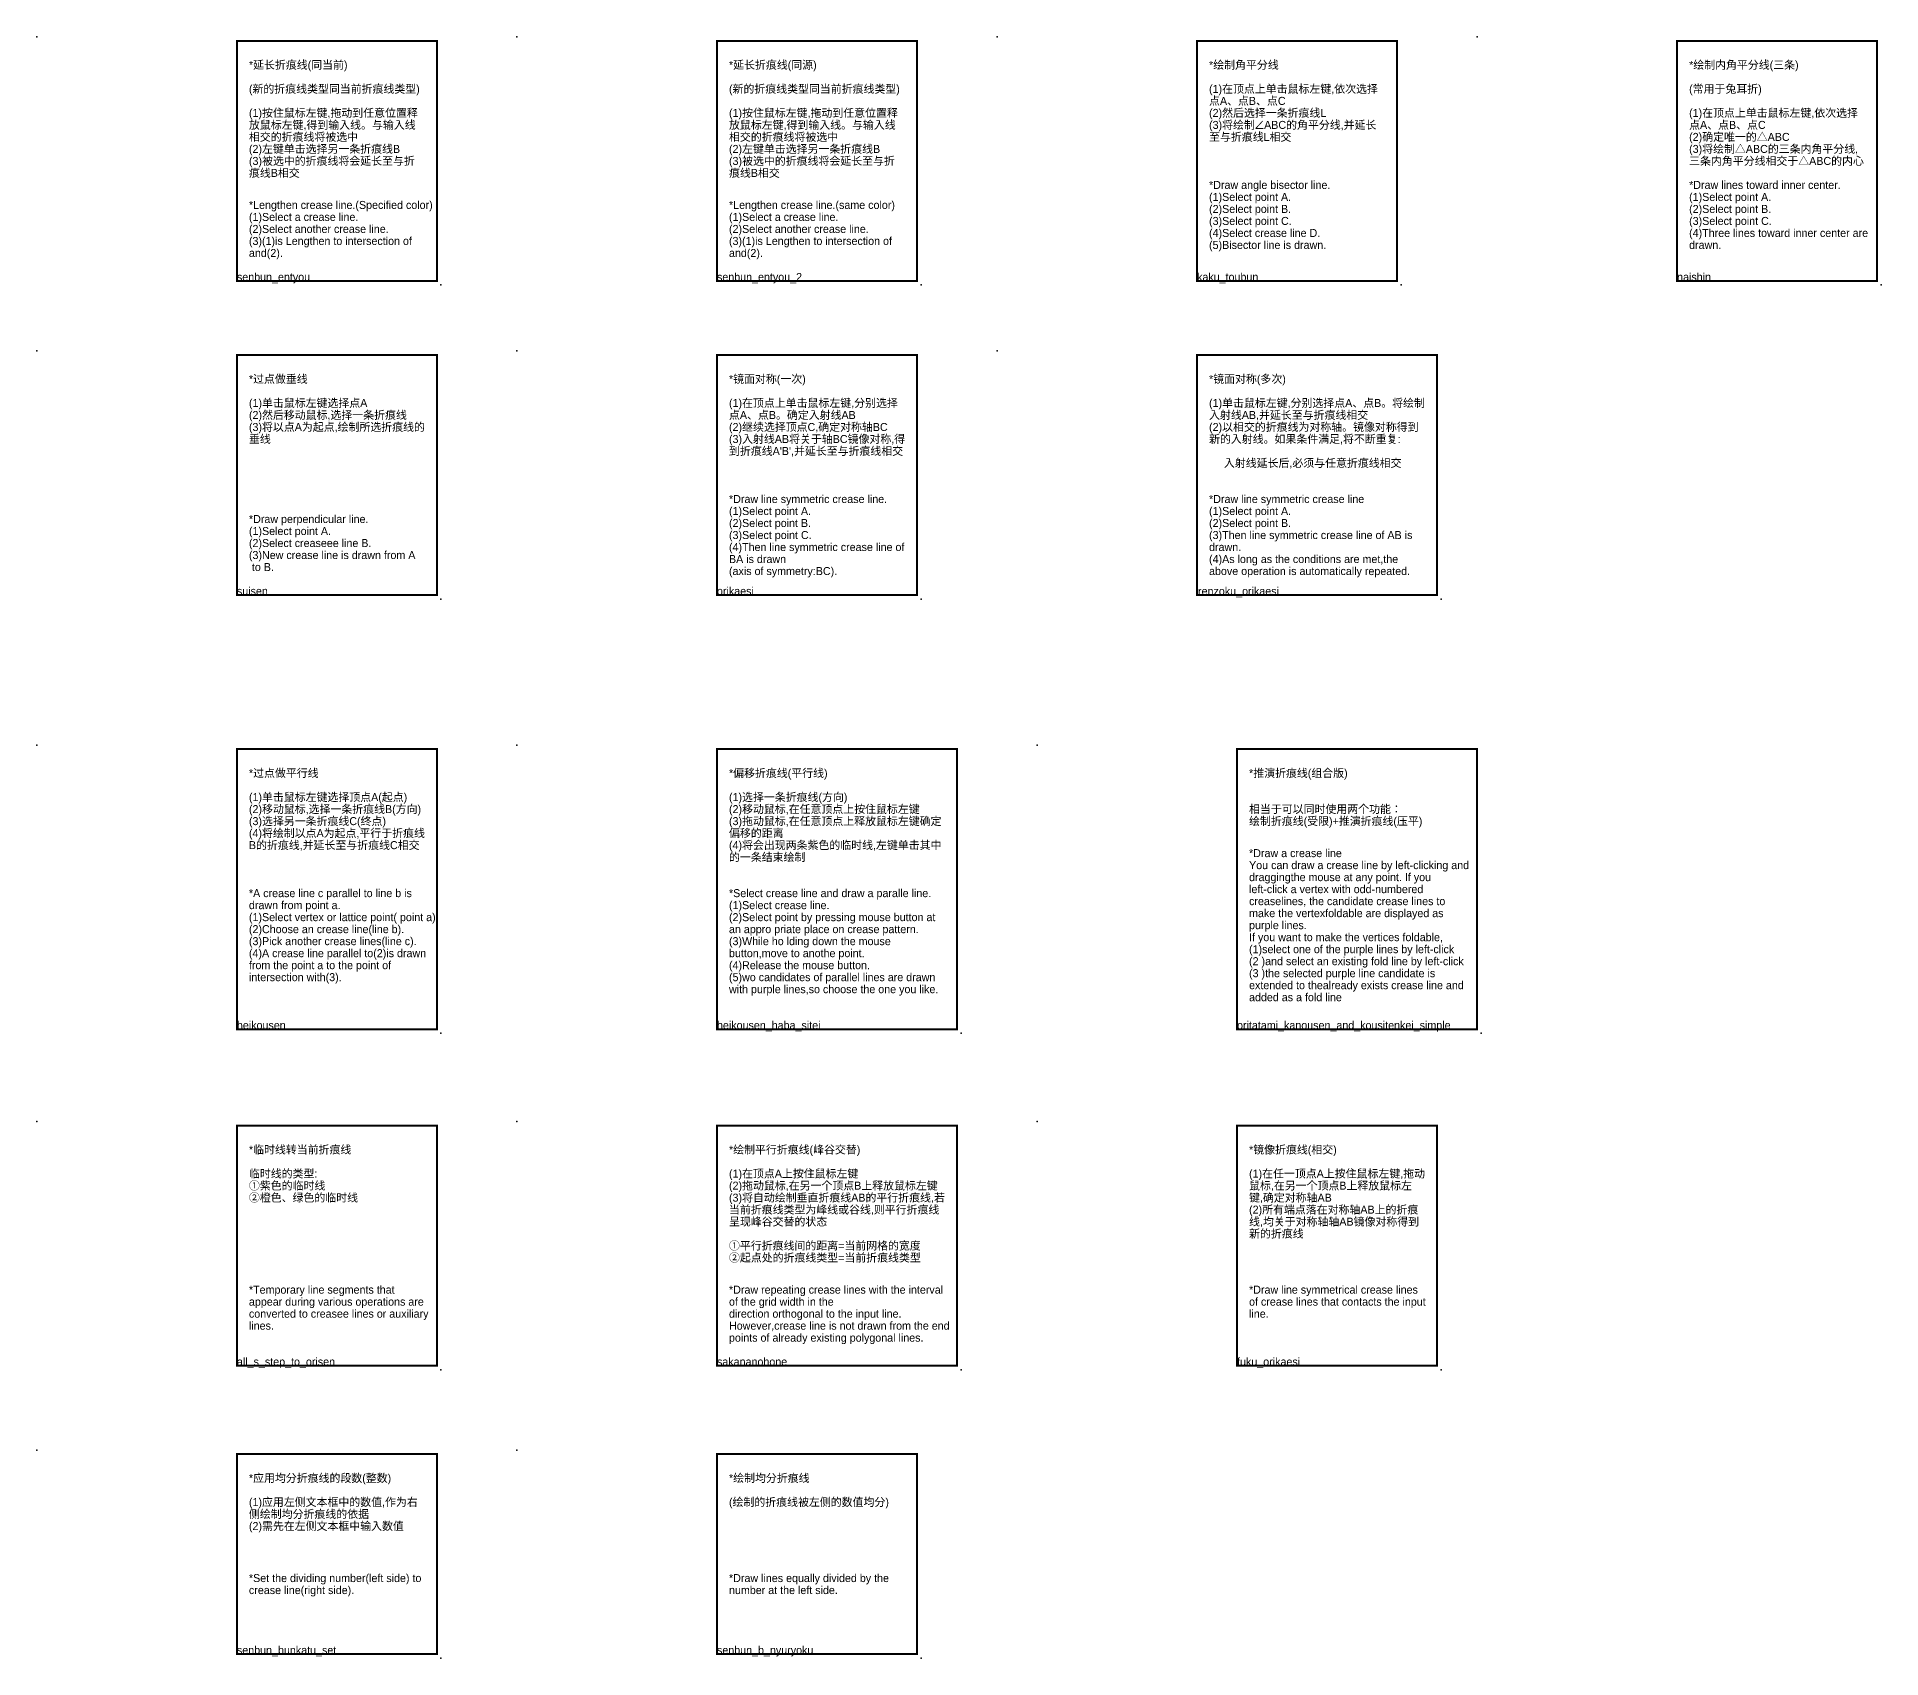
# Model space of a CAD drawing. Header units: millimetres. Extents: x -1842 to 3667, y -2745 to 2263.
# Drawn here: x -458.9 to 2.1, y -2508.6 to -2103.4 of the extents above; entities that cross this region are included whole.
import ezdxf

# ---------------------------------------------------------------- set-up
doc = ezdxf.new("R2010")
doc.units = ezdxf.units.MM
doc.header["$LTSCALE"] = 1000
doc.layers.add('1-中文', color=7, linetype='Continuous', lineweight=25)
doc.layers.add('2-英文', color=250, linetype='Continuous', lineweight=25)
doc.layers.add('3-图名', color=6, linetype='Continuous', plot=False, transparency=0.5)
doc.layers.add('4-图框', color=7, linetype='Continuous', true_color=0x81cde4)
doc.styles.add('kucha制图', font='')
doc.styles.get('kucha制图').set_extended_font_data('思源黑体 CN Regular')

# ---------------------------------------------------------------- blocks, each defined once
blk = doc.blocks.new('*U14')
at = {"color": 0, "const_width": 0.5}
blk.add_lwpolyline([(0, -60), (50, -60), (50, 0), (0, 0)], close=True, dxfattribs=at)
at = {"color": 8}
for p in [(-50, 1), (51, -61)]:
    blk.add_point(p, dxfattribs=at)
blk = doc.blocks.new('*U4')
at = {"color": 0, "const_width": 0.5}
blk.add_lwpolyline([(0, -60), (60, -60), (60, 0), (0, 0)], close=True, dxfattribs=at)
at = {"color": 8}
for p in [(-50, 1), (61, -61)]:
    blk.add_point(p, dxfattribs=at)
blk = doc.blocks.new('*U18')
at = {"color": 0, "const_width": 0.5}
blk.add_lwpolyline([(0, -70), (50, -70), (50, 0), (0, 0)], close=True, dxfattribs=at)
at = {"color": 8}
for p in [(-50, 1), (51, -71)]:
    blk.add_point(p, dxfattribs=at)
blk = doc.blocks.new('*U5')
at = {"color": 0, "const_width": 0.5}
blk.add_lwpolyline([(0, -70), (60, -70), (60, 0), (0, 0)], close=True, dxfattribs=at)
at = {"color": 8}
for p in [(-50, 1), (61, -71)]:
    blk.add_point(p, dxfattribs=at)
blk = doc.blocks.new('*U10')
at = {"color": 0, "const_width": 0.5}
blk.add_lwpolyline([(0, -70), (60, -70), (60, 0), (0, 0)], close=True, dxfattribs=at)
at = {"color": 8}
for p in [(-50, 1), (61, -71)]:
    blk.add_point(p, dxfattribs=at)
blk = doc.blocks.new('*U6')
at = {"color": 0, "const_width": 0.5}
blk.add_lwpolyline([(0, -60), (60, -60), (60, 0), (0, 0)], close=True, dxfattribs=at)
at = {"color": 8}
for p in [(-50, 1), (61, -61)]:
    blk.add_point(p, dxfattribs=at)
blk = doc.blocks.new('*U15')
at = {"color": 0, "const_width": 0.5}
blk.add_lwpolyline([(0, -50), (50, -50), (50, 0), (0, 0)], close=True, dxfattribs=at)
at = {"color": 8}
for p in [(-50, 1), (51, -51)]:
    blk.add_point(p, dxfattribs=at)
blk = doc.blocks.new('图名')
at = {"layer": '3-图名', "ltscale": 8, "style": 'kucha制图', "flags": 8}
blk.add_attdef('图名', (0, 0), '', height=2, dxfattribs=at)

msp = doc.modelspace()

# ---------------------------------------------------------------- block references
at = {"layer": '3-图名'}
ref = msp.add_blockref('图名', (-408.86, -2164.43), dxfattribs=at)
ref.add_attrib('图名', 'senbun_entyou', (-408.86, -2164.43), dxfattribs={"ltscale": 8, "height": 2, "style": 'kucha制图'})
ref = msp.add_blockref('图名', (-288.86, -2164.43), dxfattribs=at)
ref.add_attrib('图名', 'senbun_entyou_2', (-288.86, -2164.43), dxfattribs={"ltscale": 8, "height": 2, "style": 'kucha制图'})
ref = msp.add_blockref('图名', (-168.86, -2164.43), dxfattribs=at)
ref.add_attrib('图名', 'kaku_toubun', (-168.86, -2164.43), dxfattribs={"ltscale": 8, "height": 2, "style": 'kucha制图'})
ref = msp.add_blockref('图名', (-48.86, -2164.43), dxfattribs=at)
ref.add_attrib('图名', 'naishin', (-48.86, -2164.43), dxfattribs={"ltscale": 8, "height": 2, "style": 'kucha制图'})
ref = msp.add_blockref('图名', (-408.86, -2242.93), dxfattribs=at)
ref.add_attrib('图名', 'suisen', (-408.86, -2242.93), dxfattribs={"ltscale": 8, "height": 2, "style": 'kucha制图'})
ref = msp.add_blockref('图名', (-288.86, -2242.93), dxfattribs=at)
ref.add_attrib('图名', 'orikaesi', (-288.86, -2242.93), dxfattribs={"ltscale": 8, "height": 2, "style": 'kucha制图'})
ref = msp.add_blockref('图名', (-168.61, -2242.94), dxfattribs=at)
ref.add_attrib('图名', 'renzoku_orikaesi', (-168.61, -2242.94), dxfattribs={"ltscale": 8, "height": 2, "style": 'kucha制图'})
ref = msp.add_blockref('图名', (-408.86, -2351.43), dxfattribs=at)
ref.add_attrib('图名', 'heikousen', (-408.86, -2351.43), dxfattribs={"ltscale": 8, "height": 2, "style": 'kucha制图'})
ref = msp.add_blockref('图名', (-288.86, -2351.43), dxfattribs=at)
ref.add_attrib('图名', 'heikousen_haba_sitei', (-288.86, -2351.43), dxfattribs={"ltscale": 8, "height": 2, "style": 'kucha制图'})
ref = msp.add_blockref('图名', (-158.86, -2351.43), dxfattribs=at)
ref.add_attrib('图名', 'oritatami_kanousen_and_kousitenkei_simple', (-158.86, -2351.43), dxfattribs={"ltscale": 8, "height": 2, "style": 'kucha制图'})
ref = msp.add_blockref('图名', (-408.86, -2435.53), dxfattribs=at)
ref.add_attrib('图名', 'all_s_step_to_orisen', (-408.86, -2435.53), dxfattribs={"ltscale": 8, "height": 2, "style": 'kucha制图'})
ref = msp.add_blockref('图名', (-288.86, -2435.53), dxfattribs=at)
ref.add_attrib('图名', 'sakananohone', (-288.86, -2435.53), dxfattribs={"ltscale": 8, "height": 2, "style": 'kucha制图'})
ref = msp.add_blockref('图名', (-158.86, -2435.53), dxfattribs=at)
ref.add_attrib('图名', 'fuku_orikaesi', (-158.86, -2435.53), dxfattribs={"ltscale": 8, "height": 2, "style": 'kucha制图'})
ref = msp.add_blockref('图名', (-408.86, -2507.61), dxfattribs=at)
ref.add_attrib('图名', 'senbun_bunkatu_set', (-408.86, -2507.61), dxfattribs={"ltscale": 8, "height": 2, "style": 'kucha制图'})
ref = msp.add_blockref('图名', (-288.86, -2507.61), dxfattribs=at)
ref.add_attrib('图名', 'senbun_b_nyuryoku', (-288.86, -2507.61), dxfattribs={"ltscale": 8, "height": 2, "style": 'kucha制图'})
at = {"layer": '4-图框'}
for name, p in [('*U14', (-408.86, -2104.43)), ('*U14', (-288.86, -2104.43)), ('*U14', (-168.86, -2104.43)), ('*U14', (-48.86, -2104.43)), ('*U14', (-408.86, -2182.93)), ('*U14', (-288.86, -2182.93)), ('*U4', (-168.86, -2182.93)), ('*U18', (-408.86, -2281.43)), ('*U5', (-288.86, -2281.43)), ('*U10', (-158.86, -2281.43)), ('*U14', (-408.86, -2375.53)), ('*U6', (-288.86, -2375.53)), ('*U14', (-158.86, -2375.53)), ('*U15', (-408.86, -2457.61)), ('*U15', (-288.86, -2457.61))]:
    msp.add_blockref(name, p, dxfattribs=at)

# ---------------------------------------------------------------- texts
at = {"layer": '1-中文', "char_height": 2, "attachment_point": 1, "line_spacing_factor": 0.9, "style": 'kucha制图'}
for s, width, heights, insert in [('*延长折痕线(同当前)\\P\\P(新的折痕线类型同当前折痕线类型)\\P\\P(1)按住鼠标左键,拖动到任意位置释放鼠标左键,得到输入线。与输入线相交的折痕线将被选中\\P(2)左键单击选择另一条折痕线B\\P(3)被选中的折痕线将会延长至与折痕线B相交', 44, [0], (-405.86, -2109.43)), ('*延长折痕线(同源)\\P\\P(新的折痕线类型同当前折痕线类型)\\P\\P(1)按住鼠标左键,拖动到任意位置释放鼠标左键,得到输入线。与输入线相交的折痕线将被选中\\P(2)左键单击选择另一条折痕线B\\P(3)被选中的折痕线将会延长至与折痕线B相交', 44, [0], (-285.86, -2109.43)), ('*绘制角平分线\\P\\P(1)在顶点上单击鼠标左键,依次选择点A、点B、点C\\P(2)然后选择一条折痕线L\\P(3)将绘制∠ABC的角平分线,并延长至与折痕线L相交', 44, [0], (-165.86, -2109.43)), ('*绘制内角平分线(三条)\\P\\P(常用于兔耳折)\\P\\P(1)在顶点上单击鼠标左键,依次选择点A、点B、点C\\P(2)确定唯一的△ABC\\P(3)将绘制△ABC的三条内角平分线,三条内角平分线相交于△ABC的内心', 44, [0], (-45.86, -2109.43)), ('*过点做垂线\\P\\P(1)单击鼠标左键选择点A\\P(2)然后移动鼠标,选择一条折痕线\\P(3)将以点A为起点,绘制所选折痕线的垂线', 44, [0], (-405.86, -2187.93)), ("*镜面对称(一次)\\P\\P(1)在顶点上单击鼠标左键,分别选择点A、点B。确定入射线AB\\P(2)继续选择顶点C,确定对称轴BC\\P(3)入射线AB将关于轴BC镜像对称,得到折痕线A'B',并延长至与折痕线相交", 44, [35], (-285.86, -2187.93)), ('*镜面对称(多次)\\P\\P(1)单击鼠标左键,分别选择点A、点B。将绘制入射线AB,并延长至与折痕线相交\\P(2)以相交的折痕线为对称轴。镜像对称得到新的入射线。如果条件满足,将不断重复:\\P\\P     入射线延长后,必须与任意折痕线相交', 54, [0], (-165.86, -2187.93)), ('*过点做平行线\\P\\P(1)单击鼠标左键选择顶点A(起点)\\P(2)移动鼠标,选择一条折痕线B(方向)\\P(3)选择另一条折痕线C(终点)\\P(4)将绘制以点A为起点,平行于折痕线B的折痕线,并延长至与折痕线C相交', 44, [0], (-405.86, -2286.43)), ('*偏移折痕线(平行线)\\P\\P(1)选择一条折痕线(方向)\\P(2)移动鼠标,在任意顶点上按住鼠标左键\\P(3)拖动鼠标,在任意顶点上释放鼠标左键确定偏移的距离\\P(4)将会出现两条紫色的临时线,左键单击其中的一条结束绘制', 54, [0], (-285.86, -2286.43)), ('*推演折痕线(组合版)\\P\\P\\P相当于可以同时使用两个功能：\\P绘制折痕线(受限)+推演折痕线(压平)', 44, [0], (-155.86, -2286.43)), ('*临时线转当前折痕线\\P\\P临时线的类型:\\P①紫色的临时线\\P②橙色、绿色的临时线', 44, [0], (-405.86, -2380.53)), ('*绘制平行折痕线(峰谷交替)\\P\\P(1)在顶点A上按住鼠标左键\\P(2)拖动鼠标,在另一个顶点B上释放鼠标左键\\P(3)将自动绘制垂直折痕线AB的平行折痕线,若当前折痕线类型为峰线或谷线,则平行折痕线呈现峰谷交替的状态\\P\\P①平行折痕线间的距离=当前网格的宽度\\P②起点处的折痕线类型=当前折痕线类型', 54, [0], (-285.86, -2380.53)), ('*镜像折痕线(相交)\\P\\P(1)在任一顶点A上按住鼠标左键,拖动鼠标,在另一个顶点B上释放鼠标左键,确定对称轴AB\\P(2)所有端点落在对称轴AB上的折痕线,均关于对称轴轴AB镜像对称得到新的折痕线', 44, [0], (-155.86, -2380.53)), ('*应用均分折痕线的段数(整数)\\P\\P(1)应用左侧文本框中的数值,作为右侧绘制均分折痕线的依据\\P(2)需先在左侧文本框中输入数值', 44, [0], (-405.86, -2462.61)), ('*绘制均分折痕线\\P\\P(绘制的折痕线被左侧的数值均分)', 44, [0], (-285.86, -2462.61))]:
    msp.add_mtext_dynamic_manual_height_columns(s, width=width, gutter_width=12.5, heights=heights, dxfattribs=dict(at, insert=insert))
at = {"layer": '2-英文', "char_height": 2, "attachment_point": 1, "line_spacing_factor": 0.9, "style": 'kucha制图'}
for s, width, insert in [('*Draw angle bisector line.\\P(1)Select point A.\\P(2)Select point B.\\P(3)Select point C.\\P(4)Select crease line D.\\P(5)Bisector line is drawn.', 45, (-165.86, -2139.43)), ('*Draw lines toward inner center.\\P(1)Select point A.\\P(2)Select point B.\\P(3)Select point C.\\P(4)Three lines toward inner center are drawn.', 45, (-45.86, -2139.43)), ('*Lengthen crease line.(Specified color)\\P(1)Select a crease line.\\P(2)Select another crease line.\\P(3)(1)is Lengthen to intersection of and(2).', 45, (-405.86, -2144.43)), ('*Lengthen crease line.(same color)\\P(1)Select a crease line.\\P(2)Select another crease line.\\P(3)(1)is Lengthen to intersection of and(2).', 45, (-285.86, -2144.43)), ('*Draw line symmetric crease line.\\P(1)Select point A.\\P(2)Select point B.\\P(3)Select point C.\\P(4)Then line symmetric crease line of BA is drawn\\P(axis of symmetry:BC).', 45, (-285.86, -2217.93)), ('*Draw line symmetric crease line\\P(1)Select point A.\\P(2)Select point B.\\P(3)Then line symmetric crease line of AB is drawn.\\P(4)As long as the conditions are met,the above operation is automatically repeated.', 55, (-165.86, -2217.93)), ('*Draw perpendicular line.\\P(1)Select point A.\\P(2)Select creaseee line B.\\P(3)New crease line is drawn from A \\P to B.', 45, (-405.86, -2222.93)), ('*Draw a crease line\\PYou can draw a crease line by left-clicking and draggingthe mouse at any point. If you left-click a vertex with odd-numbered creaselines, the candidate crease lines to make the vertexfoldable are displayed as purple lines.\\PIf you want to make the vertices foldable,\\P(1)select one of the purple lines by left-click\\P(2 )and select an existing fold line by left-click\\P(3 )the selected purple line candidate is extended to thealready exists crease line and added as a fold line', 55, (-155.86, -2306.43)), ('*A crease line c parallel to line b is drawn from point a.\\P(1)Select vertex or lattice point( point a).\\P(2)Choose an crease line(line b).\\P(3)Pick another crease lines(line c).\\P(4)A crease line parallel to(2)is drawn from the point a to the point of intersection with(3).', 45, (-405.86, -2316.43)), ('*Select crease line and draw a paralle line.\\P(1)Select crease line.\\P(2)Select point by pressing mouse button at an appro priate place on crease pattern.\\P(3)While ho lding down the mouse button,move to anothe point.\\P(4)Release the mouse button.\\P(5)wo candidates of parallel lines are drawn with purple lines,so choose the one you like.', 55, (-285.86, -2316.43)), ('*Temporary line segments that appear during various operations are converted to creasee lines or auxiliary lines.', 45, (-405.86, -2415.53)), ('*Draw repeating crease lines with the interval of the grid width in the\\Pdirection orthogonal to the input line. \\PHowever,crease line is not drawn from the end points of already existing polygonal lines.', 55, (-285.86, -2415.53)), ('*Draw line symmetrical crease lines\\Pof crease lines that contacts the input line.', 45, (-155.86, -2415.53)), ('\\pt18;*Set the dividing number(left side) to crease line(right side).', 44, (-405.86, -2487.61)), ('*Draw lines equally divided by the number at the left side.', 44, (-285.86, -2487.61))]:
    msp.add_mtext_dynamic_manual_height_columns(s, width=width, gutter_width=12.5, heights=[0], dxfattribs=dict(at, insert=insert))

doc.saveas('drawing.dxf')
